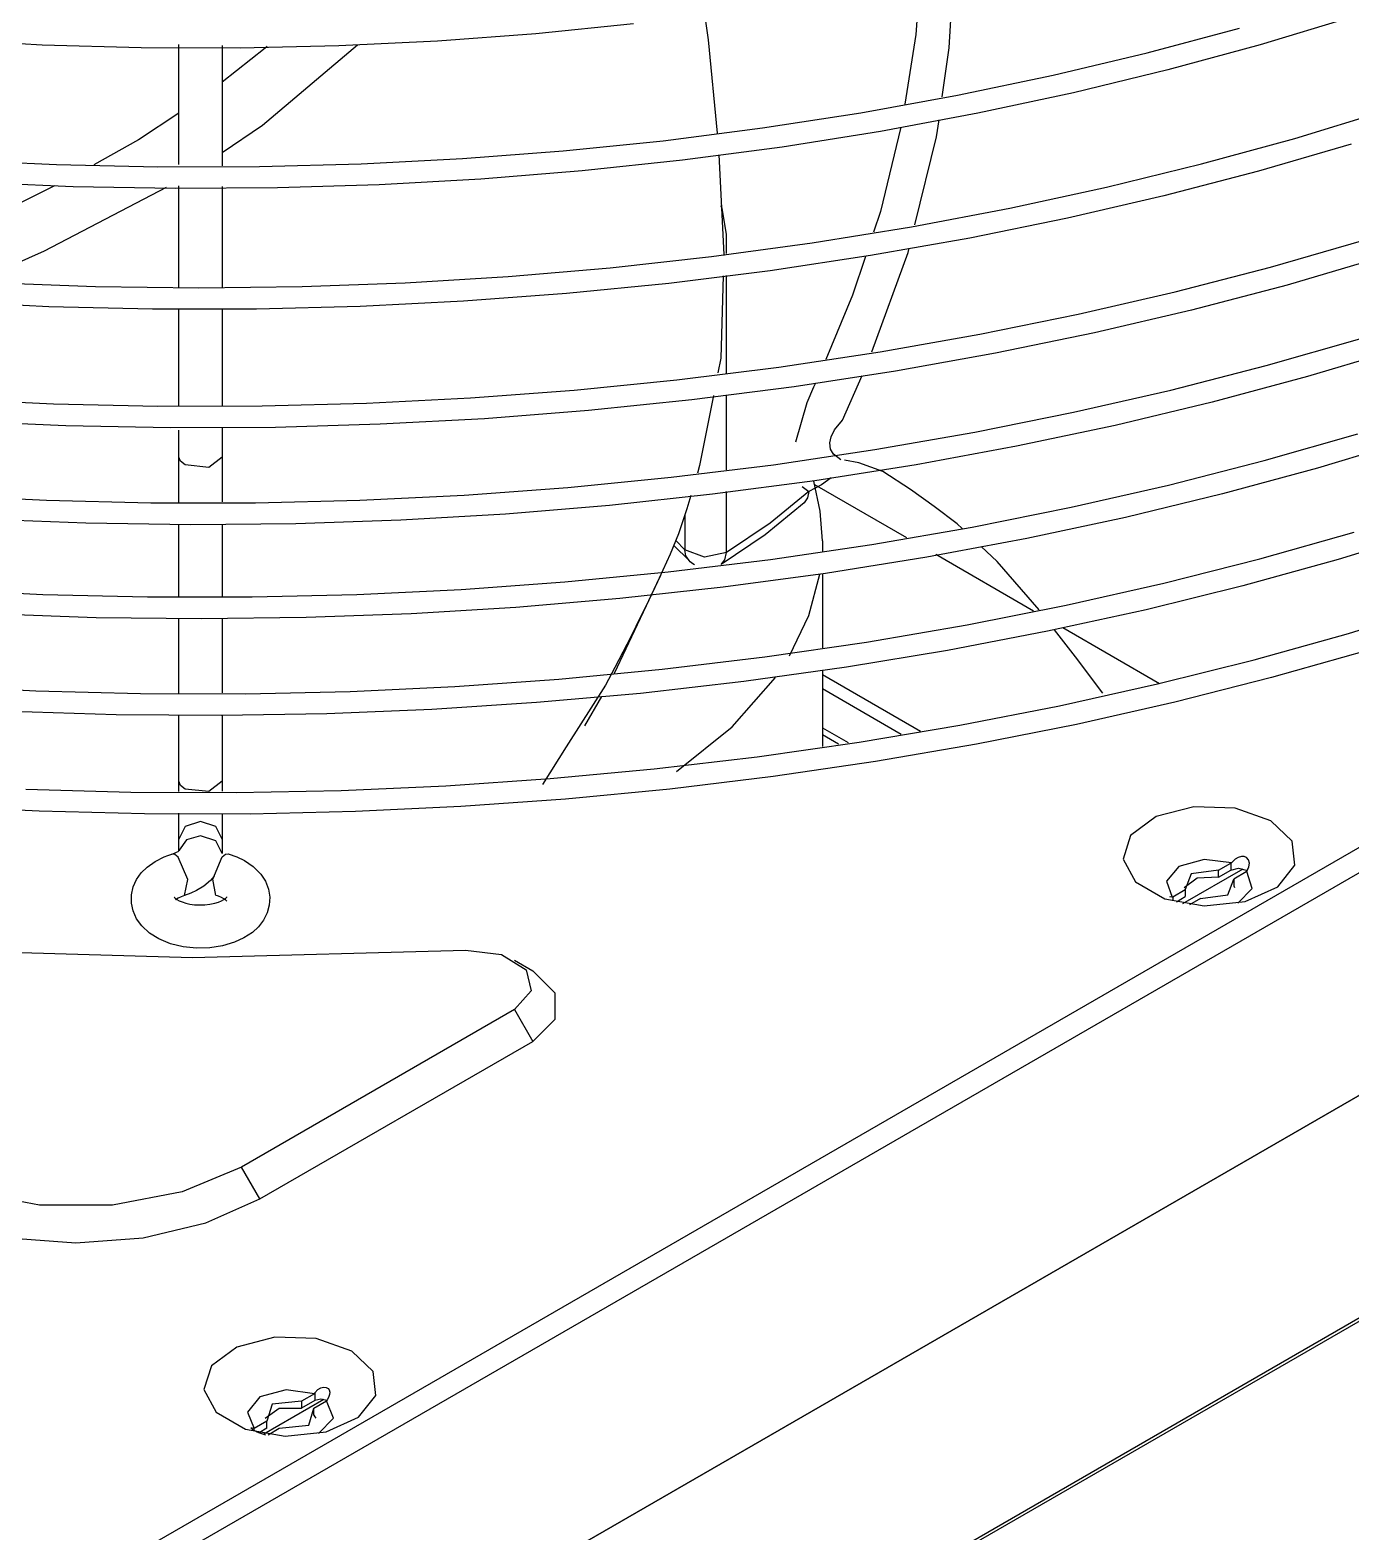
# Model space of a CAD drawing. Extents: x 594 to 813, y 174 to 240.
# Drawn here: x 759.609 to 760.374, y 204.157 to 205.026 of the extents above; entities that cross this region are included whole.
import ezdxf

# ---------------------------------------------------------------- set-up
doc = ezdxf.new("R2010")
doc.units = 0
doc.header["$MEASUREMENT"] = 0
doc.layers.add('AC.REF(S). PIPING', color=3, linetype='CONTINUOUS', lineweight=30)
doc.layers.add('LG-Product', color=3, linetype='CONTINUOUS')

# ---------------------------------------------------------------- blocks, each defined once
blk = doc.blocks.new('UW1-4')
at = {"layer": 'LG-Product', "color": 3, "linetype": 'Continuous'}
for p, q in [((3715.11, 4664.536), (3818.931, 4604.595)), ((3725.363, 4645.716), (3807.759, 4598.145)), ((3725.444, 4645.485), (3806.713, 4598.564)), ((3376.14, 4348.949), (3140.291, 4485.116)), ((3376.512, 4350.188), (3142.792, 4485.126)), ((3364.968, 4342.499), (3129.12, 4478.666)), ((3322.949, 4441.114), (3322.709, 4445.506)), ((3324.666, 4445.067), (3324.892, 4441.885)), ((3337.112, 4443.059), (3336.906, 4441.576)), ((3299.721, 4442.879), (3304.958, 4441.291)), ((3311.497, 4440.826), (3306.16, 4442.252)), ((3341.236, 4442.506), (3346.881, 4441.937)), ((3304.958, 4441.291), (3310.307, 4439.835)), ((3324.892, 4441.885), (3325.517, 4437.858)), ((3336.906, 4441.576), (3336.383, 4436.184)), ((3346.881, 4441.937), (3352.564, 4441.512)), ((3352.564, 4441.512), (3358.274, 4441.234)), ((3362.702, 4436.649), (3357.197, 4441.3)), ((3367.545, 4438.052), (3367.545, 4441.32)), ((3369.73, 4441.117), (3375.453, 4441.278)), ((3375.453, 4441.278), (3381.159, 4441.586)), ((3316.935, 4439.533), (3311.497, 4440.826)), ((3323.354, 4438.28), (3322.949, 4441.114)), ((3358.274, 4441.234), (3364, 4441.102)), ((3362.44, 4441.191), (3362.541, 4441.097)), ((3362.541, 4441.097), (3365.038, 4439.123)), ((3364, 4441.102), (3369.73, 4441.117)), ((3365.037, 4441.244), (3365.037, 4437.975)), ((3310.307, 4439.835), (3315.759, 4438.513)), ((3322.466, 4438.376), (3316.935, 4439.533)), ((3315.759, 4438.513), (3321.304, 4437.327)), ((3328.077, 4437.357), (3322.466, 4438.376)), ((3365.037, 4437.975), (3365.037, 4434.293)), ((3367.545, 4434.366), (3367.545, 4438.052)), ((3302.947, 4435.877), (3297.663, 4437.489)), ((3321.304, 4437.327), (3326.931, 4436.28)), ((3323.685, 4435.964), (3323.543, 4436.958)), ((3333.76, 4436.479), (3328.077, 4437.357)), ((3367.545, 4437.326), (3369.872, 4435.787)), ((3325.746, 4436.519), (3326.937, 4431.642)), ((3326.931, 4436.28), (3332.63, 4435.374)), ((3339.504, 4435.742), (3333.76, 4436.479)), ((3365.038, 4435.058), (3362.702, 4436.649)), ((3299.679, 4435.542), (3305.047, 4433.981)), ((3308.346, 4434.396), (3302.947, 4435.877)), ((3324.939, 4430.869), (3323.685, 4435.964)), ((3332.63, 4435.374), (3338.392, 4434.61)), ((3345.297, 4435.149), (3339.504, 4435.742)), ((3369.872, 4435.787), (3372.473, 4434.337)), ((3313.848, 4433.047), (3308.346, 4434.396)), ((3336.282, 4434.915), (3335.995, 4429.159)), ((3338.392, 4434.61), (3344.204, 4433.99)), ((3351.13, 4434.7), (3345.297, 4435.149)), ((3356.991, 4434.396), (3351.13, 4434.7)), ((3362.869, 4434.238), (3356.991, 4434.396)), ((3374.633, 4434.36), (3368.753, 4434.226)), ((3380.497, 4434.64), (3374.633, 4434.36)), ((3305.047, 4433.981), (3310.523, 4432.552)), ((3344.204, 4433.99), (3350.057, 4433.515)), ((3350.057, 4433.515), (3355.94, 4433.185)), ((3368.753, 4434.226), (3362.869, 4434.238)), ((3319.446, 4431.834), (3313.848, 4433.047)), ((3355.94, 4433.185), (3361.842, 4433.001)), ((3361.842, 4433.001), (3367.752, 4432.964)), ((3365.037, 4433.082), (3365.037, 4430.194)), ((3367.545, 4430.203), (3367.545, 4433.13)), ((3367.752, 4432.964), (3373.66, 4433.074)), ((3375.317, 4429.37), (3368.257, 4433.04)), ((3373.66, 4433.074), (3379.553, 4433.33)), ((3374.736, 4433.133), (3377.522, 4431.737)), ((3310.523, 4432.552), (3316.098, 4431.257)), ((3325.127, 4430.759), (3319.446, 4431.834)), ((3335.852, 4430.317), (3336.097, 4431.838)), ((3336.097, 4431.838), (3336.181, 4431.965)), ((3316.098, 4431.257), (3321.763, 4430.101)), ((3326.937, 4431.642), (3327.334, 4430.449)), ((3304.363, 4428.416), (3298.963, 4429.978)), ((3321.763, 4430.101), (3327.507, 4429.083)), ((3330.883, 4429.824), (3325.127, 4430.759)), ((3335.852, 4429.209), (3335.852, 4430.317)), ((3365.037, 4430.194), (3365.037, 4427.255)), ((3367.545, 4427.225), (3367.545, 4430.203)), ((3325.336, 4429.258), (3325.274, 4429.509)), ((3327.437, 4423.507), (3325.336, 4429.258)), ((3327.507, 4429.083), (3333.319, 4428.207)), ((3336.703, 4429.03), (3330.883, 4429.824)), ((3335.995, 4429.159), (3335.997, 4429.095)), ((3379.316, 4427.591), (3375.317, 4429.37)), ((3297.982, 4428.967), (3303.399, 4427.381)), ((3309.873, 4426.985), (3304.363, 4428.416)), ((3327.802, 4429.043), (3328.553, 4426.789)), ((3342.575, 4428.378), (3336.703, 4429.03)), ((3348.491, 4427.871), (3342.575, 4428.378)), ((3303.399, 4427.381), (3308.926, 4425.927)), ((3333.319, 4428.207), (3339.191, 4427.474)), ((3335.852, 4422.286), (3335.852, 4427.934)), ((3336.034, 4427.907), (3336.181, 4423.147)), ((3339.191, 4427.474), (3345.11, 4426.884)), ((3354.439, 4427.509), (3348.491, 4427.871)), ((3360.408, 4427.292), (3354.439, 4427.509)), ((3378.335, 4427.518), (3372.367, 4427.297)), ((3315.482, 4425.689), (3309.873, 4426.985)), ((3328.553, 4426.789), (3330.086, 4423.074)), ((3345.11, 4426.884), (3351.067, 4426.44)), ((3366.387, 4427.222), (3360.408, 4427.292)), ((3372.367, 4427.297), (3366.387, 4427.222)), ((3308.926, 4425.927), (3314.552, 4424.609)), ((3321.18, 4424.53), (3315.482, 4425.689)), ((3351.067, 4426.44), (3357.052, 4426.141)), ((3357.052, 4426.141), (3363.052, 4425.989)), ((3363.052, 4425.989), (3369.059, 4425.983)), ((3365.037, 4425.973), (3365.037, 4423.123)), ((3367.545, 4423.126), (3367.545, 4425.991)), ((3369.059, 4425.983), (3375.06, 4426.124)), ((3375.06, 4426.124), (3381.046, 4426.411)), ((3304.605, 4422.718), (3299.185, 4424.272)), ((3314.552, 4424.609), (3320.269, 4423.428)), ((3326.959, 4423.509), (3321.18, 4424.53)), ((3296.811, 4423.691), (3302.218, 4422.079)), ((3320.269, 4423.428), (3326.065, 4422.386)), ((3332.806, 4422.628), (3326.959, 4423.509)), ((3336.181, 4423.147), (3336.349, 4422.288)), ((3365.037, 4423.123), (3365.037, 4420.371)), ((3367.545, 4420.36), (3367.545, 4423.126)), ((3310.132, 4421.297), (3304.605, 4422.718)), ((3326.065, 4422.386), (3331.932, 4421.484)), ((3329.139, 4419.549), (3327.989, 4422.142)), ((3338.713, 4421.89), (3332.806, 4422.628)), ((3302.218, 4422.079), (3307.735, 4420.6)), ((3315.759, 4420.009), (3310.132, 4421.297)), ((3330.701, 4421.69), (3330.804, 4421.458)), ((3330.804, 4421.458), (3331.203, 4420.561)), ((3331.932, 4421.484), (3337.859, 4420.726)), ((3344.668, 4421.295), (3338.713, 4421.89)), ((3350.661, 4420.845), (3344.668, 4421.295)), ((3307.735, 4420.6), (3313.354, 4419.255)), ((3331.203, 4420.561), (3331.86, 4418.287)), ((3335.852, 4416.675), (3335.852, 4421.032)), ((3336.605, 4420.989), (3337.404, 4416.921)), ((3337.859, 4420.726), (3343.834, 4420.111)), ((3356.683, 4420.54), (3350.661, 4420.845)), ((3362.72, 4420.381), (3356.683, 4420.54)), ((3374.804, 4420.5), (3368.765, 4420.367)), ((3380.829, 4420.779), (3374.804, 4420.5)), ((3321.474, 4418.859), (3315.759, 4420.009)), ((3329.588, 4418.996), (3329.139, 4419.549)), ((3343.834, 4420.111), (3349.849, 4419.641)), ((3349.849, 4419.641), (3355.893, 4419.317)), ((3368.765, 4420.367), (3362.72, 4420.381)), ((3304.726, 4417.215), (3299.297, 4418.764)), ((3313.354, 4419.255), (3319.065, 4418.046)), ((3327.268, 4417.847), (3321.474, 4418.859)), ((3329.79, 4418.59), (3329.588, 4418.996)), ((3355.893, 4419.317), (3361.955, 4419.138)), ((3361.955, 4419.138), (3368.024, 4419.107)), ((3365.037, 4419.123), (3365.037, 4418.261)), ((3367.545, 4418.189), (3367.545, 4418.974)), ((3368.024, 4419.107), (3374.09, 4419.222)), ((3374.09, 4419.222), (3380.143, 4419.484)), ((3296.227, 4418.399), (3301.628, 4416.775)), ((3319.065, 4418.046), (3324.858, 4416.977)), ((3333.131, 4416.976), (3327.268, 4417.847)), ((3329.658, 4417.584), (3329.833, 4417.871)), ((3329.871, 4418.239), (3329.79, 4418.59)), ((3329.833, 4417.871), (3329.871, 4418.239)), ((3365.037, 4418.261), (3365.037, 4417.422)), ((3367.545, 4417.422), (3367.545, 4418.189)), ((3310.263, 4415.797), (3304.726, 4417.215)), ((3324.858, 4416.977), (3330.722, 4416.048)), ((3326.804, 4416.574), (3328.194, 4417.088)), ((3328.194, 4417.088), (3329.009, 4417.236)), ((3329.217, 4417.259), (3329.658, 4417.584)), ((3339.052, 4416.247), (3333.131, 4416.976)), ((3337.404, 4416.921), (3337.531, 4416.49)), ((3365.037, 4417.422), (3365.037, 4414.823)), ((3365.037, 4417.422), (3365.811, 4416.821)), ((3365.811, 4416.821), (3367.177, 4416.961)), ((3367.177, 4416.961), (3367.449, 4417.173)), ((3367.449, 4417.173), (3367.545, 4417.422)), ((3367.545, 4414.792), (3367.545, 4417.422)), ((3301.628, 4416.775), (3307.14, 4415.282)), ((3325.188, 4415.547), (3326.804, 4416.574)), ((3329.786, 4416.209), (3330.354, 4415.808)), ((3330.722, 4416.048), (3336.649, 4415.262)), ((3345.02, 4415.661), (3339.052, 4416.247)), ((3307.14, 4415.282), (3312.755, 4413.924)), ((3315.898, 4414.514), (3310.263, 4415.797)), ((3323.826, 4414.562), (3325.188, 4415.547)), ((3330.748, 4415.838), (3325.418, 4412.761)), ((3330.354, 4415.808), (3331.083, 4415.42)), ((3330.418, 4414.294), (3330.796, 4416.018)), ((3331.461, 4415.718), (3331.083, 4415.42)), ((3331.083, 4415.42), (3333.325, 4413.59)), ((3331.083, 4415.42), (3331.15, 4415.052)), ((3335.852, 4411.889), (3335.852, 4415.432)), ((3336.649, 4415.262), (3342.626, 4414.619)), ((3337.918, 4415.183), (3338.145, 4414.415)), ((3351.026, 4415.22), (3345.02, 4415.661)), ((3357.059, 4414.924), (3351.026, 4415.22)), ((3381.247, 4415.201), (3375.213, 4414.913)), ((3321.621, 4413.368), (3315.898, 4414.514)), ((3322.501, 4413.555), (3323.826, 4414.562)), ((3330.292, 4412.558), (3330.418, 4414.294)), ((3331.15, 4415.052), (3331.343, 4414.771)), ((3331.342, 4414.771), (3333.614, 4412.917)), ((3338.145, 4414.415), (3338.624, 4412.968)), ((3342.626, 4414.619), (3348.645, 4414.12)), ((3363.108, 4414.775), (3357.059, 4414.924)), ((3369.163, 4414.771), (3363.108, 4414.775)), ((3375.213, 4414.913), (3369.163, 4414.771)), ((3312.755, 4413.924), (3318.464, 4412.702)), ((3322.212, 4413.283), (3322.501, 4413.555)), ((3333.325, 4413.59), (3335.852, 4411.889)), ((3338.25, 4414.105), (3338.25, 4412.05)), ((3348.645, 4414.12), (3354.695, 4413.768)), ((3354.695, 4413.768), (3360.764, 4413.561)), ((3360.764, 4413.561), (3366.843, 4413.501)), ((3365.037, 4413.541), (3365.037, 4409.369)), ((3366.843, 4413.501), (3372.921, 4413.588)), ((3367.545, 4409.339), (3367.545, 4413.52)), ((3372.921, 4413.588), (3378.988, 4413.821)), ((3295.059, 4413.13), (3300.449, 4411.48)), ((3304.97, 4411.519), (3299.522, 4413.06)), ((3318.464, 4412.702), (3324.254, 4411.619)), ((3327.423, 4412.361), (3321.621, 4413.368)), ((3330.292, 4412.559), (3330.292, 4411.976)), ((3333.614, 4412.917), (3336.161, 4411.202)), ((3338.25, 4412.05), (3338.786, 4412.586)), ((3338.624, 4412.968), (3339.108, 4411.796)), ((3323.733, 4411.787), (3318.066, 4408.516)), ((3320.179, 4411.372), (3321.104, 4412.242)), ((3333.293, 4411.494), (3327.423, 4412.361)), ((3335.932, 4411.471), (3335.852, 4411.889)), ((3335.852, 4411.889), (3337.122, 4411.622)), ((3337.122, 4411.622), (3338.25, 4412.05)), ((3338.011, 4411.421), (3338.891, 4412.301)), ((3338.011, 4411.421), (3338.189, 4411.699)), ((3338.189, 4411.699), (3338.25, 4412.05)), ((3339.108, 4411.796), (3339.743, 4410.399)), ((3300.449, 4411.48), (3305.952, 4409.962)), ((3310.525, 4410.11), (3304.97, 4411.519)), ((3317.755, 4408.578), (3320.179, 4411.372)), ((3324.254, 4411.619), (3330.118, 4410.677)), ((3339.221, 4410.77), (3333.293, 4411.494)), ((3336.161, 4411.202), (3335.932, 4411.471)), ((3305.952, 4409.962), (3311.559, 4408.577)), ((3316.177, 4408.835), (3310.525, 4410.11)), ((3330.118, 4410.677), (3336.044, 4409.876)), ((3330.292, 4410.655), (3330.292, 4406.37)), ((3331.08, 4408.242), (3330.448, 4410.63)), ((3345.197, 4410.189), (3339.221, 4410.77)), ((3339.673, 4410.552), (3342.35, 4404.886)), ((3339.743, 4410.399), (3340.357, 4409.092)), ((3351.209, 4409.753), (3345.197, 4410.189)), ((3336.044, 4409.876), (3342.022, 4409.219)), ((3340.357, 4409.092), (3341.085, 4407.615)), ((3342.022, 4409.219), (3348.043, 4408.707)), ((3357.248, 4409.462), (3351.209, 4409.753)), ((3363.303, 4409.317), (3357.248, 4409.462)), ((3369.363, 4409.318), (3363.303, 4409.317)), ((3375.417, 4409.465), (3369.363, 4409.318)), ((3381.456, 4409.758), (3375.417, 4409.465)), ((3299.838, 4407.203), (3294.48, 4408.863)), ((3311.559, 4408.577), (3317.261, 4407.328)), ((3321.917, 4407.698), (3316.177, 4408.835)), ((3332.19, 4405.912), (3331.08, 4408.242)), ((3348.043, 4408.707), (3354.095, 4408.34)), ((3354.095, 4408.34), (3360.168, 4408.119)), ((3372.336, 4408.117), (3378.41, 4408.336)), ((3316.374, 4407.539), (3310.778, 4404.308)), ((3315.636, 4405.858), (3316.854, 4407.422)), ((3327.734, 4406.7), (3321.917, 4407.698)), ((3341.085, 4407.615), (3341.62, 4406.571)), ((3360.168, 4408.119), (3366.252, 4408.045)), ((3365.037, 4408.074), (3365.037, 4403.771)), ((3366.252, 4408.045), (3372.336, 4408.117)), ((3367.545, 4403.745), (3367.545, 4408.076)), ((3305.311, 4405.674), (3299.838, 4407.203)), ((3317.261, 4407.328), (3323.048, 4406.218)), ((3333.619, 4405.842), (3327.734, 4406.7)), ((3341.62, 4406.571), (3342.3, 4405.237)), ((3298.813, 4406.199), (3304.302, 4404.645)), ((3310.891, 4404.276), (3305.311, 4405.674)), ((3314.055, 4403.748), (3315.636, 4405.858)), ((3323.048, 4406.218), (3328.908, 4405.248)), ((3339.561, 4405.127), (3333.619, 4405.842)), ((3324.609, 4401.533), (3330.291, 4404.814)), ((3328.908, 4405.248), (3334.834, 4404.42)), ((3330.292, 4405.072), (3330.292, 4400.648)), ((3345.55, 4404.556), (3339.561, 4405.127)), ((3342.3, 4405.237), (3342.847, 4404.208)), ((3304.302, 4404.645), (3309.898, 4403.224)), ((3316.567, 4403.014), (3310.891, 4404.276)), ((3325.727, 4401.36), (3330.291, 4403.994)), ((3335.517, 4401.797), (3333.016, 4404.643)), ((3334.834, 4404.42), (3340.814, 4403.735)), ((3342.847, 4404.208), (3345.123, 4400.631)), ((3351.575, 4404.129), (3345.55, 4404.556)), ((3357.626, 4403.848), (3351.575, 4404.129)), ((3375.827, 4403.879), (3369.762, 4403.722)), ((3381.874, 4404.181), (3375.827, 4403.879)), ((3309.898, 4403.224), (3315.591, 4401.938)), ((3322.33, 4401.889), (3316.567, 4403.014)), ((3340.814, 4403.735), (3346.838, 4403.195)), ((3343.082, 4403.545), (3344.063, 4401.852)), ((3346.838, 4403.195), (3352.895, 4402.799)), ((3363.692, 4403.712), (3357.626, 4403.848)), ((3369.762, 4403.722), (3363.692, 4403.712)), ((3352.895, 4402.799), (3358.975, 4402.55)), ((3358.975, 4402.55), (3365.068, 4402.448)), ((3365.037, 4402.449), (3365.037, 4398.646)), ((3365.068, 4402.448), (3371.164, 4402.491)), ((3367.545, 4398.646), (3367.545, 4402.495)), ((3371.164, 4402.491), (3377.25, 4402.682)), ((3315.591, 4401.938), (3321.371, 4400.79)), ((3328.169, 4400.903), (3322.33, 4401.889)), ((3330.291, 4401.742), (3328.799, 4400.881)), ((3329.357, 4400.793), (3330.291, 4401.333)), ((3338.746, 4399.206), (3335.517, 4401.797)), ((3321.371, 4400.79), (3327.228, 4399.782)), ((3334.074, 4400.059), (3328.169, 4400.903)), ((3345.123, 4400.631), (3346.49, 4398.452)), ((3327.228, 4399.782), (3333.152, 4398.916)), ((3340.036, 4399.357), (3334.074, 4400.059)), ((3333.152, 4398.916), (3339.133, 4398.192)), ((3346.043, 4398.798), (3340.036, 4399.357)), ((3352.086, 4398.384), (3346.043, 4398.798)), ((3365.037, 4398.646), (3365.037, 4398.364)), ((3365.037, 4398.646), (3365.811, 4398.044)), ((3367.449, 4398.396), (3367.545, 4398.646)), ((3367.545, 4398.357), (3367.545, 4398.646)), ((3339.133, 4398.192), (3345.16, 4397.613)), ((3358.153, 4398.116), (3352.086, 4398.384)), ((3364.234, 4397.993), (3358.153, 4398.116)), ((3370.319, 4398.017), (3364.234, 4397.993)), ((3365.037, 4398.364), (3365.037, 4398.067)), ((3365.811, 4398.044), (3367.177, 4398.185)), ((3367.177, 4398.185), (3367.449, 4398.396)), ((3367.545, 4398.051), (3367.545, 4398.357)), ((3376.397, 4398.187), (3370.319, 4398.017)), ((3304.339, 4396.361), (3306.393, 4397.079)), ((3306.393, 4397.079), (3308.79, 4397.162)), ((3308.79, 4397.162), (3310.979, 4396.593)), ((3345.16, 4397.613), (3351.224, 4397.178)), ((3351.224, 4397.178), (3357.314, 4396.89)), ((3369.529, 4396.752), (3375.634, 4396.903)), ((3375.634, 4396.903), (3381.722, 4397.2)), ((3303.097, 4395.175), (3304.339, 4396.361)), ((3310.979, 4396.593), (3312.459, 4395.502)), ((3357.314, 4396.89), (3363.419, 4396.747)), ((3363.419, 4396.747), (3369.529, 4396.752)), ((3365.037, 4396.756), (3365.037, 4395.936)), ((3365.405, 4396.02), (3366.291, 4396.32)), ((3366.291, 4396.32), (3367.178, 4396.02)), ((3367.545, 4395.951), (3367.545, 4396.791)), ((3302.952, 4393.792), (3303.097, 4395.175)), ((3312.459, 4395.502), (3312.892, 4394.139)), ((3365.037, 4395.296), (3365.405, 4396.02)), ((3365.037, 4395.936), (3365.037, 4395.296)), ((3365.037, 4395.296), (3365.037, 4394.468)), ((3365.037, 4394.468), (3365.405, 4395.191)), ((3365.405, 4395.191), (3366.291, 4395.491)), ((3366.291, 4395.491), (3367.091, 4395.256)), ((3367.091, 4395.256), (3367.523, 4394.658)), ((3367.178, 4396.02), (3367.545, 4395.296)), ((3367.545, 4395.296), (3367.545, 4395.951)), ((3367.545, 4394.624), (3367.545, 4395.296)), ((3364.683, 4394.439), (3364.193, 4394.268)), ((3364.849, 4394.416), (3364.683, 4394.439)), ((3365.037, 4394.26), (3364.849, 4394.416)), ((3367.53, 4394.627), (3367.495, 4394.661)), ((3367.589, 4394.584), (3367.53, 4394.627)), ((3367.586, 4394.248), (3367.78, 4394.402)), ((3367.676, 4394.534), (3367.589, 4394.584)), ((3367.8, 4394.479), (3367.676, 4394.534)), ((3367.78, 4394.402), (3367.953, 4394.423)), ((3367.953, 4394.423), (3367.8, 4394.479)), ((3368.176, 4394.349), (3367.953, 4394.423)), ((3368.391, 4394.265), (3368.176, 4394.349)), ((3303.937, 4392.528), (3302.952, 4393.792)), ((3305.575, 4393.908), (3305.628, 4394.101)), ((3305.601, 4393.693), (3305.575, 4393.908)), ((3305.726, 4393.412), (3305.601, 4393.693)), ((3305.628, 4394.101), (3305.741, 4394.222)), ((3305.741, 4394.222), (3305.883, 4394.278)), ((3306.201, 4393.601), (3305.758, 4393.495)), ((3305.883, 4394.278), (3306.044, 4394.281)), ((3309.431, 4391.559), (3305.948, 4393.57)), ((3306.044, 4394.281), (3306.22, 4394.233)), ((3306.644, 4393.495), (3306.201, 4393.601)), ((3306.22, 4394.233), (3306.407, 4394.125)), ((3306.407, 4394.125), (3306.59, 4393.948)), ((3306.59, 4393.948), (3306.61, 4393.923)), ((3306.61, 4393.923), (3308.201, 4394.112)), ((3306.627, 4393.914), (3306.61, 4393.923)), ((3306.644, 4393.904), (3306.627, 4393.914)), ((3307.362, 4393.49), (3306.644, 4393.904)), ((3306.644, 4393.904), (3306.644, 4393.495)), ((3307.362, 4393.081), (3306.644, 4393.495)), ((3307.362, 4393.081), (3307.362, 4393.49)), ((3307.362, 4393.49), (3308.949, 4393.29)), ((3308.201, 4394.112), (3309.659, 4393.699)), ((3309.659, 4393.699), (3310.373, 4392.858)), ((3312.892, 4394.139), (3312.178, 4392.816)), ((3363.234, 4393.698), (3362.806, 4393.267)), ((3363.746, 4394.048), (3363.234, 4393.698)), ((3364.193, 4394.268), (3363.746, 4394.048)), ((3365.574, 4392.974), (3365.037, 4394.26)), ((3367.03, 4392.96), (3367.586, 4394.248)), ((3368.916, 4394.002), (3368.391, 4394.265)), ((3369.381, 4393.672), (3368.916, 4394.002)), ((3369.719, 4393.336), (3369.381, 4393.672)), ((3305.412, 4392.438), (3305.726, 4393.412)), ((3305.726, 4393.412), (3305.741, 4393.402)), ((3305.741, 4393.402), (3305.758, 4393.392)), ((3305.758, 4393.392), (3306.475, 4392.978)), ((3306.447, 4392.52), (3306.475, 4392.569)), ((3306.475, 4392.978), (3306.475, 4392.569)), ((3306.822, 4392.061), (3306.475, 4392.978)), ((3307.362, 4393.081), (3308.592, 4393.033)), ((3308.592, 4393.033), (3309.348, 4392.471)), ((3308.949, 4393.29), (3309.296, 4392.373)), ((3310.373, 4392.858), (3310.045, 4391.94)), ((3312.178, 4392.816), (3310.48, 4391.836)), ((3362.535, 4392.851), (3362.355, 4392.39)), ((3362.806, 4393.267), (3362.535, 4392.851)), ((3365.399, 4392.036), (3365.574, 4392.974)), ((3365.501, 4393.14), (3365.716, 4392.892)), ((3365.716, 4392.892), (3366.088, 4392.574)), ((3366.088, 4392.574), (3366.513, 4392.312)), ((3367.218, 4392.026), (3367.03, 4392.96)), ((3369.992, 4392.952), (3369.719, 4393.336)), ((3370.188, 4392.52), (3369.992, 4392.952)), ((3305.827, 4391.673), (3303.937, 4392.528)), ((3306.256, 4391.575), (3305.412, 4392.438)), ((3306.423, 4392.471), (3306.447, 4392.52)), ((3308.409, 4391.861), (3306.822, 4392.061)), ((3310.48, 4391.836), (3308.188, 4391.423)), ((3308.409, 4391.861), (3309.042, 4391.496)), ((3309.296, 4392.373), (3309.296, 4391.964)), ((3310.014, 4391.959), (3309.296, 4392.373)), ((3309.805, 4391.67), (3309.296, 4391.964)), ((3310.03, 4391.949), (3310.014, 4391.959)), ((3310.014, 4391.959), (3310.014, 4391.775)), ((3310.045, 4391.94), (3310.03, 4391.949)), ((3310.045, 4391.94), (3310.17, 4391.956)), ((3310.17, 4391.956), (3310.193, 4391.931)), ((3362.355, 4392.39), (3362.282, 4391.932)), ((3362.282, 4391.932), (3362.307, 4391.47)), ((3364.761, 4391.94), (3364.76, 4391.942)), ((3364.784, 4391.913), (3364.761, 4391.94)), ((3364.761, 4391.695), (3364.785, 4391.723)), ((3364.846, 4391.859), (3364.784, 4391.913)), ((3364.785, 4391.723), (3364.842, 4391.774)), ((3364.842, 4391.774), (3364.936, 4391.839)), ((3364.943, 4391.792), (3364.846, 4391.859)), ((3364.936, 4391.839), (3365.072, 4391.913)), ((3365.076, 4391.721), (3364.943, 4391.792)), ((3365.072, 4391.913), (3365.241, 4391.984)), ((3365.257, 4391.646), (3365.076, 4391.721)), ((3365.241, 4391.984), (3365.314, 4392.009)), ((3365.314, 4392.009), (3365.392, 4392.034)), ((3366.513, 4392.312), (3366.853, 4392.154)), ((3366.853, 4392.154), (3367.218, 4392.026)), ((3367.218, 4392.026), (3367.414, 4391.954)), ((3367.521, 4391.728), (3367.349, 4391.654)), ((3367.414, 4391.954), (3367.574, 4391.881)), ((3367.658, 4391.804), (3367.521, 4391.728)), ((3367.574, 4391.881), (3367.733, 4391.78)), ((3367.753, 4391.872), (3367.658, 4391.804)), ((3367.804, 4391.921), (3367.753, 4391.872)), ((3367.822, 4391.941), (3367.804, 4391.921)), ((3367.823, 4391.941), (3367.822, 4391.941)), ((3370.29, 4392.057), (3370.188, 4392.52)), ((3370.291, 4391.592), (3370.29, 4392.057)), ((3308.188, 4391.423), (3305.827, 4391.673)), ((3362.307, 4391.47), (3362.43, 4391.018)), ((3362.43, 4391.018), (3362.642, 4390.599)), ((3365.468, 4391.581), (3365.257, 4391.646)), ((3365.744, 4391.523), (3365.468, 4391.581)), ((3366.04, 4391.488), (3365.744, 4391.523)), ((3366.338, 4391.48), (3366.04, 4391.488)), ((3366.634, 4391.496), (3366.338, 4391.48)), ((3366.9, 4391.533), (3366.634, 4391.496)), ((3367.146, 4391.589), (3366.9, 4391.533)), ((3367.349, 4391.654), (3367.146, 4391.589)), ((3369.989, 4390.679), (3370.195, 4391.138)), ((3370.195, 4391.138), (3370.291, 4391.592)), ((3362.642, 4390.599), (3362.933, 4390.221)), ((3362.933, 4390.221), (3363.288, 4389.893)), ((3369.237, 4389.848), (3369.693, 4390.269)), ((3369.693, 4390.269), (3369.989, 4390.679)), ((3363.288, 4389.893), (3363.777, 4389.57)), ((3363.777, 4389.57), (3364.326, 4389.317)), ((3364.326, 4389.317), (3365.019, 4389.11)), ((3365.019, 4389.11), (3365.756, 4388.995)), ((3367.284, 4389.054), (3368.019, 4389.233)), ((3368.019, 4389.233), (3368.693, 4389.51)), ((3368.693, 4389.51), (3369.237, 4389.848)), ((3348.124, 4388.282), (3347.06, 4387.668)), ((3348.873, 4388.612), (3347.432, 4387.715)), ((3350.946, 4388.867), (3348.873, 4388.612)), ((3366.75, 4388.433), (3350.946, 4388.867)), ((3365.756, 4388.995), (3366.524, 4388.976)), ((3366.524, 4388.976), (3367.284, 4389.054)), ((3382.55, 4388.906), (3366.75, 4388.433)), ((3345.762, 4386.37), (3347.06, 4387.668)), ((3347.432, 4387.715), (3347.147, 4386.502)), ((3347.147, 4386.502), (3348.124, 4385.416)), ((3345.762, 4384.871), (3345.762, 4386.37)), ((3347.06, 4383.573), (3345.762, 4384.871)), ((3348.124, 4385.416), (3347.06, 4383.573)), ((3348.124, 4385.416), (3363.921, 4376.295)), ((3362.858, 4374.452), (3347.06, 4383.573)), ((3362.858, 4374.452), (3363.921, 4376.295)), ((3363.921, 4376.295), (3367.349, 4374.857)), ((3365.974, 4373.071), (3362.858, 4374.452)), ((3367.349, 4374.857), (3371.379, 4374.101)), ((3375.616, 4374.101), (3379.645, 4374.857)), ((3371.379, 4374.101), (3375.616, 4374.101)), ((3369.603, 4372.204), (3365.974, 4373.071)), ((3373.497, 4371.907), (3369.603, 4372.204)), ((3377.392, 4372.204), (3373.497, 4371.907)), ((3356.296, 4364.461), (3357.538, 4365.647)), ((3357.538, 4365.647), (3359.592, 4366.364)), ((3359.592, 4366.364), (3361.988, 4366.448)), ((3361.988, 4366.448), (3364.178, 4365.879)), ((3364.178, 4365.879), (3365.658, 4364.788)), ((3365.658, 4364.788), (3366.091, 4363.425)), ((3356.151, 4363.078), (3356.296, 4364.461)), ((3357.136, 4361.814), (3356.151, 4363.078)), ((3358.842, 4363.392), (3358.811, 4363.273)), ((3358.811, 4363.273), (3358.82, 4363.127)), ((3358.82, 4363.127), (3358.877, 4362.952)), ((3358.909, 4363.483), (3358.842, 4363.392)), ((3359.015, 4363.543), (3358.909, 4363.483)), ((3359.166, 4363.557), (3359.015, 4363.543)), ((3359.322, 4363.516), (3359.166, 4363.557)), ((3359.495, 4363.41), (3359.322, 4363.516)), ((3359.666, 4363.222), (3359.495, 4363.41)), ((3359.701, 4363.169), (3359.666, 4363.222)), ((3359.666, 4363.222), (3359.666, 4362.78)), ((3359.701, 4363.169), (3361.336, 4363.402)), ((3359.701, 4363.169), (3360.436, 4362.745)), ((3361.336, 4363.402), (3362.858, 4362.985)), ((3362.858, 4362.985), (3363.579, 4362.107)), ((3366.091, 4363.425), (3365.376, 4362.101)), ((3358.601, 4361.76), (3358.992, 4362.76)), ((3358.877, 4362.952), (3358.956, 4362.813)), ((3358.956, 4362.813), (3358.992, 4362.76)), ((3358.964, 4362.785), (3359.317, 4362.865)), ((3359.726, 4362.336), (3358.992, 4362.76)), ((3362.629, 4360.845), (3359.154, 4362.851)), ((3359.317, 4362.865), (3359.666, 4362.78)), ((3359.666, 4362.78), (3360.436, 4362.336)), ((3359.726, 4361.926), (3359.726, 4362.336)), ((3360.02, 4361.347), (3359.726, 4362.336)), ((3360.436, 4362.745), (3362.148, 4362.576)), ((3360.436, 4362.745), (3360.436, 4362.336)), ((3361.73, 4362.336), (3360.436, 4362.336)), ((3362.547, 4361.757), (3361.73, 4362.336)), ((3362.148, 4362.576), (3362.442, 4361.587)), ((3363.579, 4362.107), (3363.176, 4361.163)), ((3359.026, 4360.959), (3357.136, 4361.814)), ((3359.455, 4360.861), (3358.601, 4361.76)), ((3359.667, 4361.843), (3359.622, 4361.757)), ((3359.726, 4361.926), (3359.667, 4361.843)), ((3361.733, 4361.177), (3360.02, 4361.347)), ((3362.442, 4361.177), (3362.442, 4361.587)), ((3362.442, 4361.587), (3363.176, 4361.163)), ((3365.376, 4362.101), (3363.679, 4361.121)), ((3361.387, 4360.709), (3359.026, 4360.959)), ((3363.679, 4361.121), (3361.387, 4360.709)), ((3362.382, 4360.802), (3361.733, 4361.177)), ((3362.442, 4361.177), (3362.901, 4360.913)), ((3362.503, 4360.765), (3362.674, 4360.824)), ((3362.674, 4360.824), (3362.847, 4360.89)), ((3362.847, 4360.89), (3363.003, 4360.956)), ((3363.003, 4360.956), (3363.153, 4361.028)), ((3363.153, 4361.028), (3363.26, 4361.089)), ((3363.212, 4361.175), (3363.176, 4361.163)), ((3363.291, 4361.196), (3363.212, 4361.175)), ((3363.212, 4361.175), (3363.212, 4361.062)), ((3363.26, 4361.089), (3363.326, 4361.138)), ((3363.349, 4361.197), (3363.291, 4361.196)), ((3363.326, 4361.138), (3363.357, 4361.175)), ((3363.357, 4361.175), (3363.349, 4361.197))]:
    blk.add_line(p, q, dxfattribs=at)
blk.add_arc((3336.948, 4412.485), 1.505, 300, 315, dxfattribs=at)
blk = doc.blocks.new('A$C5B2C3915')
at = {"layer": 'LG-Product', "xscale": -1}
for p in [(3895.38, -4026.948), (4349.343, -4289.044)]:
    blk.add_blockref('UW1-4', p, dxfattribs=at)

msp = doc.modelspace()

# ---------------------------------------------------------------- block references
at = {"layer": 'AC.REF(S). PIPING', "linetype": 'Continuous', "xscale": 0.0099999999999909, "yscale": 0.0099999999999909, "zscale": 0.0099999999999909}
msp.add_blockref('A$C5B2C3915', (754.41716, 200.87435), dxfattribs=at)

doc.saveas('drawing.dxf')
